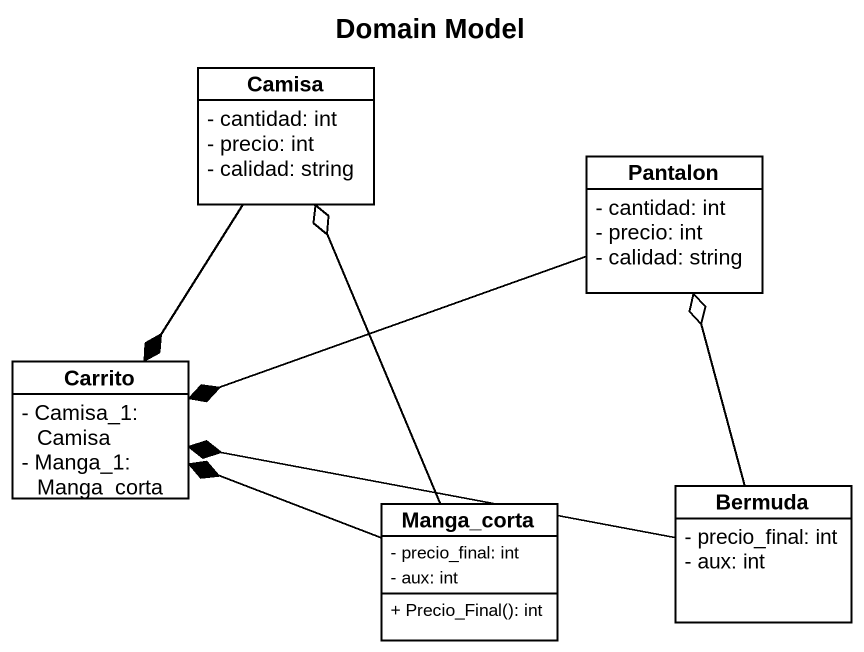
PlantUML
@startuml
title Domain Model
hide circle
hide empty members
skinparam classAttributeIconSize 0
class Camisa {
  - cantidad: int
  - precio: int
  - calidad: string
}
class Pantalon {
  - cantidad: int
  - precio: int
  - calidad: string
}
class Carrito {
  - Camisa_1: Camisa
  - Manga_1: Manga_corta
}
class Manga_corta {
  - precio_final: int
  - aux: int
  + Precio_Final(): int
}
class Bermuda {
  - precio_final: int
  - aux: int
}
Camisa --* Carrito
Pantalon -left-* Carrito
Manga_corta -up-o Camisa
Manga_corta -left-* Carrito
Bermuda -up-o Pantalon
Bermuda -left-* Carrito
@enduml
